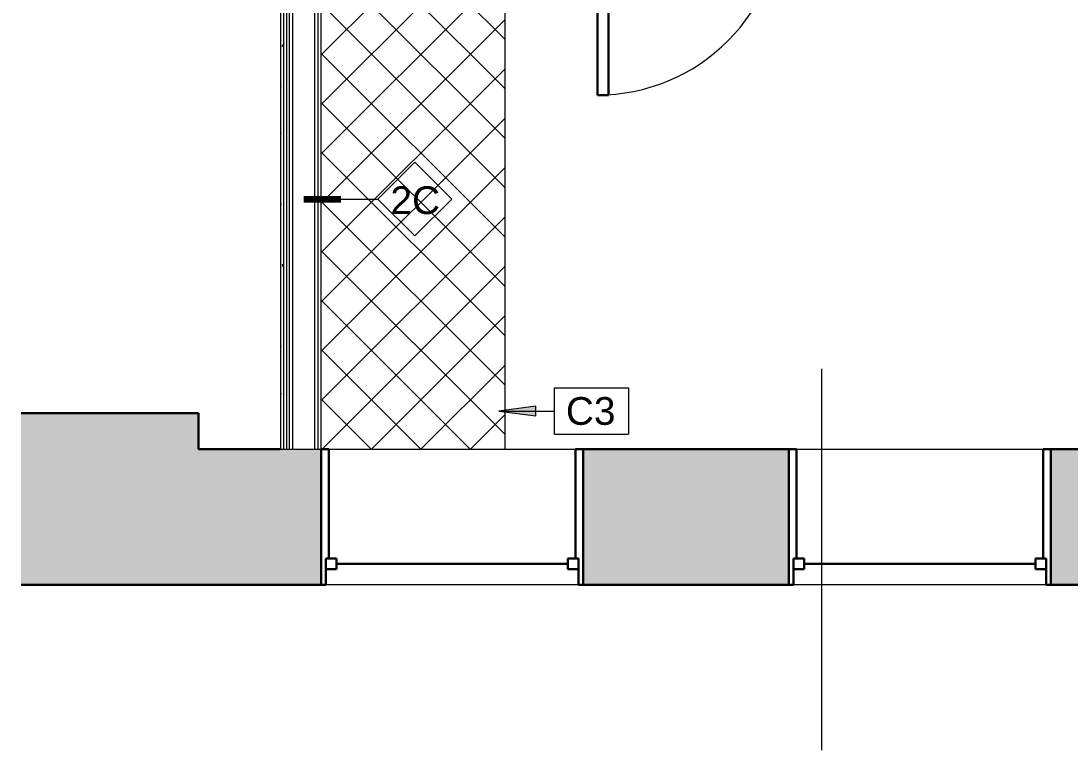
# Model space of a CAD drawing. Header units: inches. Extents: x -1287 to 1590, y -3558 to 989.
# Drawn here: x 799.3 to 969.4, y 65.1 to 183.4 of the extents above; entities that cross this region are included whole.
import ezdxf

# ---------------------------------------------------------------- set-up
doc = ezdxf.new("R2010")
doc.units = ezdxf.units.IN
doc.header["$MEASUREMENT"] = 0
for name, color, linetype, lineweight in [('A-ANNO-KEYN', 231, 'Continuous', 9), ('A-AREA-IDEN', 2, 'Continuous', 9), ('A-DOOR', 31, 'Continuous', 18), ('A-DOOR-FRAM', 31, 'Continuous', 30), ('A-GLAZ', 151, 'Continuous', 18), ('A-WALL', 113, 'Continuous', 18), ('A-WALL-IDEN', 211, 'Continuous', 9), ('A-WALL-PATT', 111, 'Continuous', 18), ('I-WALL', 2, 'Continuous', 18), ('Q-CASE', 31, 'Continuous', 9)]:
    doc.layers.add(name, color=color, linetype=linetype, lineweight=lineweight)
doc.styles.add('Arial', font='arial.ttf', dxfattribs={"height": 4.5})
doc.styles.add('Swis721 Lt BT', font='swissl.ttf', dxfattribs={"height": 4.5})
pattern_1 = [(0, (0, 0), (15.36, 3.84), [0.634, -10.886, 0.634, -10.886, -61.44]), (0, (0, 0), (15.36, 3.84), [-23.04, 0.634, -22.406, 0.634, -10.886, -26.88]), (0, (0, 0), (15.36, 3.84), [-57.6, 0.634, -7.046, 0.634, -18.566]), (120, (5.76, 1.92), (-11.005538, 11.38215), [0.634, -10.886, 0.634, -10.886, -61.44]), (120, (5.76, 1.92), (-11.005538, 11.38215), [-23.04, 0.634, -22.406, 0.634, -10.886, -26.88]), (120, (5.76, 1.92), (-11.005538, 11.38215), [-57.6, 0.634, -7.046, 0.634, -18.566]), (240, (7.68, 9.6), (-4.354462, -15.22215), [0.634, -10.886, 0.634, -10.886, -61.44]), (240, (7.68, 9.6), (-4.354462, -15.22215), [-23.04, 0.634, -22.406, 0.634, -10.886, -26.88]), (240, (7.68, 9.6), (-4.354462, -15.22215), [-57.6, 0.634, -7.046, 0.634, -18.566])]

# ---------------------------------------------------------------- blocks, each defined once
blk = doc.blocks.new('Double Hung - side window 3_ 6_5_ x 5_ 6_ 2-5312470-1st Floor Construction')
at = {"layer": 'A-GLAZ', "color": 8, "lineweight": 30}
for p, q in [((-21.25, 11), (-20.5, 11)), ((-20.5, 6.75), (-20.5, 11)), ((20.5, 6.75), (20.5, 11)), ((21.25, 11), (20.5, 11)), ((-20.5, 8.5), (-20.5, 6.75)), ((-20.5, 8.5), (-18.75, 8.5)), ((-18.75, 8.5), (-18.75, 6.75)), ((-18.75, 7.625), (18.75, 7.625)), ((18.75, 8.5), (18.75, 6.75)), ((20.5, 8.5), (18.75, 8.5)), ((20.5, 8.5), (20.5, 6.75)), ((-20.5, 6.75), (-18.75, 6.75)), ((-20.5, 6.75), (-20, 6.75)), ((-20, -11), (-20, 6.75)), ((20.5, 6.75), (18.75, 6.75)), ((20, 6.75), (20.5, 6.75)), ((20, 6.75), (20, -11)), ((-20, -11), (-21.25, -11)), ((20, -11), (21.25, -11))]:
    blk.add_line(p, q, dxfattribs=at)
blk = doc.blocks.new('Single Flush - D2 2_6_ X 8_-8252949-1st Floor Construction')
at = {"layer": 'A-DOOR', "lineweight": 30}
for p, q in [((13.15625, 32.625), (13.15625, 2.8125)), ((14.90625, 32.625), (13.15625, 32.625)), ((14.90625, 2.8125), (14.90625, 32.625)), ((13.15625, 2.8125), (14.90625, 2.8125))]:
    blk.add_line(p, q, dxfattribs=at)
at = {"layer": 'A-DOOR', "lineweight": 9}
blk.add_arc((14.90625, 2.8125), 29.8125, 90, 180.5, dxfattribs=at)
at = {"layer": 'A-DOOR-FRAM'}
for p, q in [((-17, -2.9375), (-17, 2.8125)), ((-17, 2.8125), (-15, 2.8125)), ((-15, -2.9375), (-15, 2.8125)), ((15.000004, -2.9375), (15.000004, 2.8125)), ((15.000004, 2.8125), (17.000004, 2.8125)), ((17.000004, -2.9375), (17.000004, 2.8125)), ((-17, -2.9375), (-15, -2.9375)), ((15.000004, -2.9375), (17.000004, -2.9375))]:
    blk.add_line(p, q, dxfattribs=at)
blk = doc.blocks.new('Desk72 - Desk-7240560-1st Floor Construction')
at = {"layer": 'Q-CASE'}
h = blk.add_hatch(dxfattribs=at)
h.set_pattern_fill('FP_20', color=256, style=0, pattern_type=2)
h.set_pattern_definition([(315, (2133.129, 1683.948), (4.006467, 4.006467), []), (45, (2133.129, 1683.948), (-4.006467, 4.006467), [])])
h.paths.add_polyline_path([(2247.02, 806.12), (2334.29, 806.12), (2334.29, 835.94), (2247.02, 835.94)], flags=0)
for p, q in [((2247.02, 835.94), (2247.02, 806.12)), ((2247.02, 806.12), (2334.29, 806.12))]:
    blk.add_line(p, q, dxfattribs=at)
blk = doc.blocks.new('Keynote Tag - Keynote Number - Boxed-135510-1st Floor Construction')
at = {"layer": 'A-ANNO-KEYN'}
for p, q in [((-0.125, -0.0792), (-0.125, 0.0781)), ((-0.125, 0.0781), (0.125, 0.0781)), ((0.125, 0.0781), (0.125, -0.0792)), ((-0.125, -0.0792), (0.125, -0.0792))]:
    blk.add_line(p, q, dxfattribs=at)
blk = doc.blocks.new('Wall Tag - 1_4_-62626-1st Floor Construction')
at = {"layer": 'A-WALL-IDEN'}
for p, q in [((-0.125, 0), (0, 0.125)), ((0, 0.125), (0.125, 0)), ((-0.125, 0), (0, -0.125)), ((0, -0.125), (0.125, 0))]:
    blk.add_line(p, q, dxfattribs=at)

msp = doc.modelspace()

# ---------------------------------------------------------------- hatches: boundary and pattern name
at = {"layer": 'A-ANNO-KEYN'}
msp.add_hatch(color=256, dxfattribs=at).paths.add_polyline_path([(876.84, 120.07), (882.84, 119.28), (882.84, 120.86)], flags=0)
at = {"layer": 'A-WALL-PATT', "lineweight": 9}
h = msp.add_hatch(dxfattribs=at)
h.set_pattern_fill('FP_3', color=256, style=0, pattern_type=2)
h.set_pattern_definition(pattern_1)
h.paths.add_polyline_path([(841.89, 113.89), (841.89, 355.51), (841.39, 355.51), (841.39, 113.89)], flags=0)
h = msp.add_hatch(dxfattribs=at)
h.set_pattern_fill('FP_3', color=256, style=0, pattern_type=2)
h.set_pattern_definition(pattern_1)
h.paths.add_polyline_path([(842.39, 113.89), (842.39, 356.01), (841.89, 356.01), (841.89, 113.89)], flags=0)
msp.add_hatch(color=7, dxfattribs=at).paths.add_polyline_path([(826.91, 113.89), (828.14, 113.89), (828.14, 119.72), (799.34, 119.72), (799.34, 113.89), (800.14, 113.89)], flags=0)
h = msp.add_hatch(color=7, dxfattribs=at)
h.paths.add_polyline_path([(1067.9, 91.89), (1120.83, 91.89), (1120.83, 113.89), (1049.4, 113.89), (1049.4, 91.89)], flags=0)
h.paths.add_polyline_path([(1329.15, 91.89), (1329.15, 113.89), (1290.24, 113.89), (1290.24, 91.89), (1308.88, 91.89)], flags=0)
h.paths.add_polyline_path([(966.34, 91.89), (1006.9, 91.89), (1006.9, 113.89), (966.34, 113.89)], flags=0)
h.paths.add_polyline_path([(1161.83, 91.89), (1263.74, 91.89), (1263.74, 113.89), (1161.83, 113.89)], flags=0)
h.paths.add_polyline_path([(799.34, 91.89), (848.01, 91.89), (848.01, 113.89), (799.34, 113.89), (799.34, 109.83)], flags=0)
h.paths.add_polyline_path([(756.84, 91.89), (756.84, 113.89), (677.93, 113.89), (677.93, 91.89), (746.59, 91.89)], flags=0)
h.paths.add_polyline_path([(520.25, 91.89), (520.25, 113.89), (480.78, 113.89), (480.78, 91.89), (505.6, 91.89)], flags=0)
h.paths.add_polyline_path([(562.75, 91.89), (635.43, 91.89), (635.43, 113.89), (562.75, 113.89)], flags=0)
h.paths.add_polyline_path([(923.84, 91.89), (923.84, 113.89), (890.51, 113.89), (890.51, 91.89)], flags=0)

# ---------------------------------------------------------------- linework, layer by layer
at = {"layer": 'A-ANNO-KEYN'}
for p, q in [((882.84, 120.86), (876.84, 120.07)), ((882.84, 119.28), (882.84, 120.86)), ((876.84, 120.07), (882.84, 119.28)), ((876.84, 120.07), (882.11, 120.07)), ((882.11, 120.07), (885.83, 120.07))]:
    msp.add_line(p, q, dxfattribs=at)
at = {"layer": 'A-AREA-IDEN'}
msp.add_line((929.12, 126.92), (929.12, 65.06), dxfattribs=at)
at = {"layer": 'A-WALL'}
for p, q in [((841.89, 356.01), (841.89, 113.89)), ((842.89, 113.89), (842.89, 356.51)), ((843.39, 113.89), (843.39, 356.51)), ((847.01, 113.89), (847.01, 202.16)), ((847.51, 113.89), (847.51, 201.66)), ((841.39, 113.89), (848.01, 113.89))]:
    msp.add_line(p, q, dxfattribs=at)
at = {"layer": 'A-WALL', "color": 8, "lineweight": 30}
for p, q in [((828.14, 119.72), (799.34, 119.72)), ((828.14, 113.89), (828.14, 119.72)), ((841.39, 113.89), (828.14, 113.89)), ((848.01, 91.89), (848.01, 113.89)), ((923.84, 113.89), (890.51, 113.89)), ((890.51, 113.89), (890.51, 91.89)), ((923.84, 91.89), (923.84, 113.89)), ((1006.9, 113.89), (966.34, 113.89)), ((966.34, 113.89), (966.34, 91.89)), ((799.34, 91.89), (848.01, 91.89)), ((890.51, 91.89), (923.84, 91.89)), ((966.34, 91.89), (1006.9, 91.89))]:
    msp.add_line(p, q, dxfattribs=at)
at = {"layer": 'A-WALL', "lineweight": 9}
for p, q in [((877.83, 113.89), (890.51, 113.89)), ((923.84, 113.89), (966.34, 113.89)), ((890.51, 91.89), (848.01, 91.89)), ((966.34, 91.89), (923.84, 91.89))]:
    msp.add_line(p, q, dxfattribs=at)
at = {"layer": 'A-WALL-IDEN', "lineweight": 90}
msp.add_line((845.2, 154.47), (851.2, 154.47), dxfattribs=at)
at = {"layer": 'A-WALL-IDEN'}
msp.add_line((845.2, 154.47), (857.2, 154.47), dxfattribs=at)
at = {"layer": 'I-WALL'}
for p, q in [((841.39, 355.51), (841.39, 113.89)), ((842.39, 356.51), (842.39, 113.89)), ((848.01, 113.89), (848.01, 201.16))]:
    msp.add_line(p, q, dxfattribs=at)

# ---------------------------------------------------------------- block references
at = {"layer": 'A-ANNO-KEYN', "xscale": 47.99999999999997, "yscale": 47.99999999999997, "zscale": 47.99999999999997}
msp.add_blockref('Keynote Tag - Keynote Number - Boxed-135510-1st Floor Construction', (891.83, 120.1), dxfattribs=at)
at = {"layer": 'A-DOOR', "rotation": 180}
msp.add_blockref('Single Flush - D2 2_6_ X 8_-8252949-1st Floor Construction', (907.73, 203.97), dxfattribs=at)
at = {"layer": 'A-GLAZ', "rotation": 180}
for p in [(869.26, 102.89), (945.09, 102.89)]:
    msp.add_blockref('Double Hung - side window 3_ 6_5_ x 5_ 6_ 2-5312470-1st Floor Construction', p, dxfattribs=at)
at = {"layer": 'A-WALL-IDEN', "xscale": 47.99999999999997, "yscale": 47.99999999999997, "zscale": 47.99999999999997}
msp.add_blockref('Wall Tag - 1_4_-62626-1st Floor Construction', (863.2, 154.47), dxfattribs=at)
at = {"layer": 'Q-CASE', "rotation": 89.99999999999972}
msp.add_blockref('Desk72 - Desk-7240560-1st Floor Construction', (1683.95, -2133.13), dxfattribs=at)

# ---------------------------------------------------------------- texts
at = {"layer": 'A-ANNO-KEYN', "insert": (887.69, 122.33), "char_height": 4.5, "width": 9.8475, "attachment_point": 1, "style": 'Arial'}
msp.add_mtext('C3', dxfattribs=at)
at = {"layer": 'A-WALL-IDEN', "insert": (859.25, 156.53), "char_height": 4.5, "width": 9.393, "attachment_point": 1, "style": 'Swis721 Lt BT'}
msp.add_mtext('2C', dxfattribs=at)

doc.saveas('drawing.dxf')
